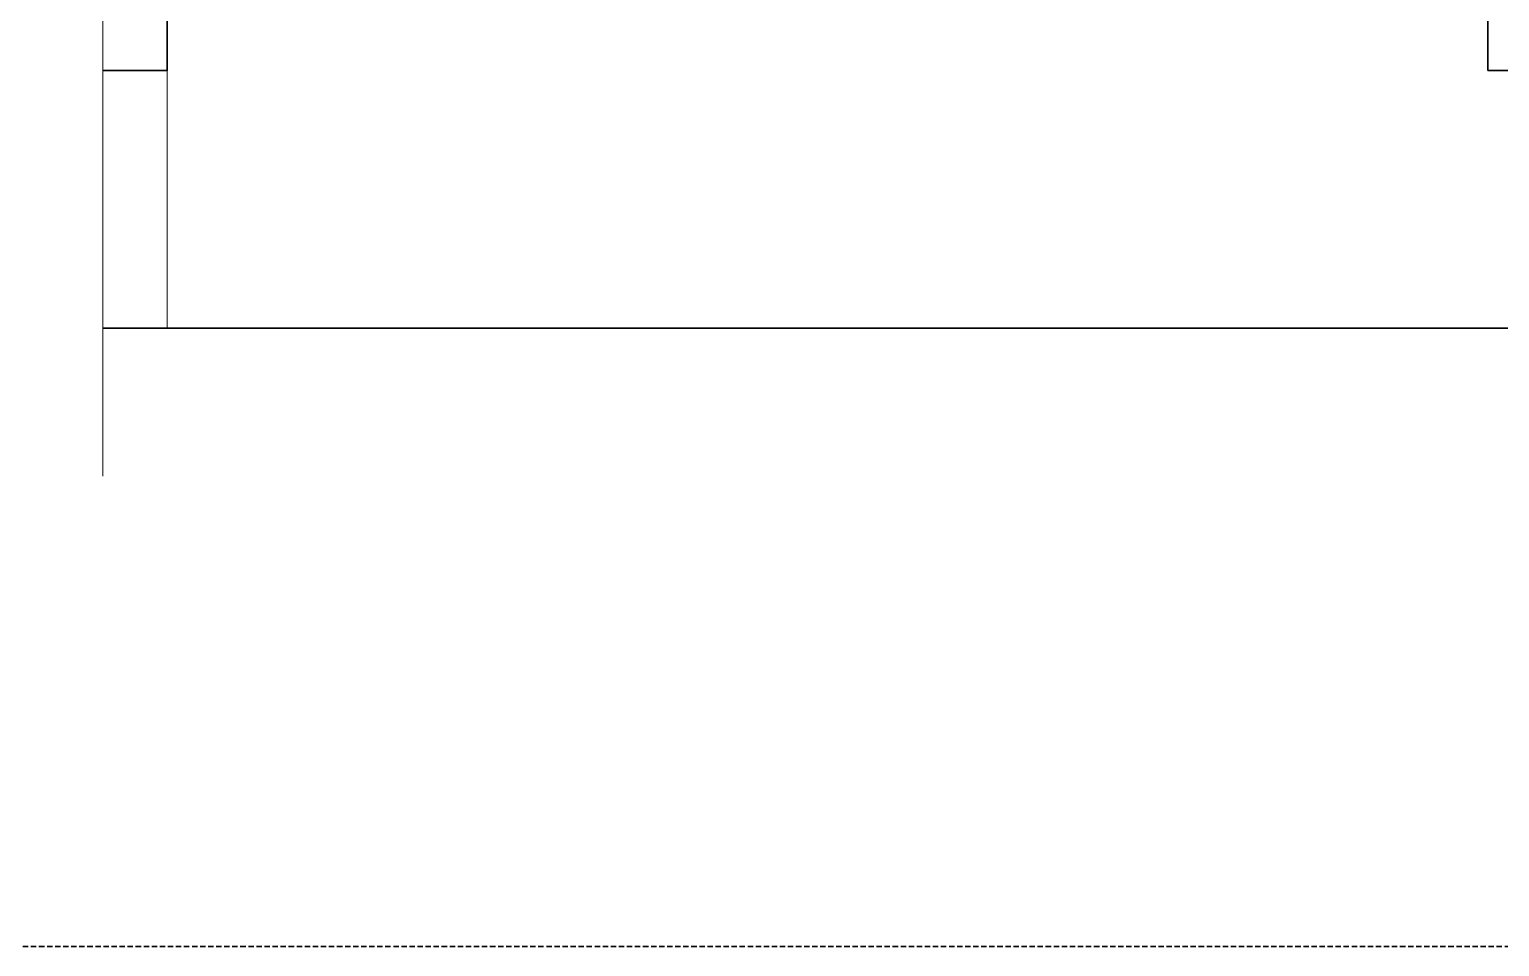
# Model space of a CAD drawing. Header units: millimetres. Extents: x 35877 to 3066687, y -650199 to -40525.
# Drawn here: x 144638.4 to 144775.3, y -179890.9 to -179805.5 of the extents above; entities that cross this region are included whole.
import ezdxf

# ---------------------------------------------------------------- set-up
doc = ezdxf.new("R2010")
doc.units = ezdxf.units.MM
doc.header["$MEASUREMENT"] = 0
doc.linetypes.add('DASHED', pattern=[0.75, 0.5, -0.25])
for name, color, linetype, lineweight in [('ELEVATION', 250, 'Continuous', 9), ('FURNITURE', 32, 'Continuous', 9), ('furniture dimensions', 1, 'DASHED', 0)]:
    doc.layers.add(name, color=color, linetype=linetype, lineweight=lineweight)

msp = doc.modelspace()

# ---------------------------------------------------------------- linework, layer by layer
at = {"layer": 'ELEVATION', "color": 18, "true_color": 0x000000, "transparency": 33554687}
msp.add_line((144651.2469, -179833.3591), (144651.2469, -179682.3591), dxfattribs=at)
at = {"layer": 'FURNITURE', "color": 18, "lineweight": 30, "true_color": 0x000000, "transparency": 33554687}
msp.add_lwpolyline([(144651.2469, -179803.3591), (144651.2469, -179679.3591), (144810.2469, -179679.3591), (144810.2469, -179821.3591), (144798.2469, -179821.3591), (144798.2469, -179815.3591), (144786.2469, -179815.3591), (144786.2469, -179809.3591), (144774.2469, -179809.3591), (144774.2469, -179803.3591)], close=True, dxfattribs=at)
msp.add_lwpolyline([(144645.2533, -179833.3591), (144828.7923, -179833.3591), (144828.7923, -179827.3591), (144810.2469, -179827.3591), (144810.2469, -179821.3591), (144798.2469, -179821.3591), (144798.2469, -179815.3591), (144786.2469, -179815.3591), (144786.2469, -179809.3591), (144774.2469, -179809.3591), (144774.2469, -179803.3591), (144651.2469, -179803.3591), (144651.2469, -179809.3591), (144645.2533, -179809.3591)], dxfattribs=at)
at = {"layer": 'furniture dimensions', "lineweight": 30, "transparency": 33554687}
msp.add_lwpolyline([(144434.8233, -179560.0595), (145375.5602, -179560.0595), (145375.5602, -179890.9495), (144434.8233, -179890.9495)], close=True, dxfattribs=at)
at = {"layer": 'furniture dimensions', "color": 251, "linetype": 'Continuous', "lineweight": 0, "true_color": 0x636466, "transparency": 33554687, "elevation": 0.0053}
msp.add_lwpolyline([(144645.2533, -179645.3731), (144645.2533, -179744.6851), (144642.8394, -179746.1588), (144647.0902, -179746.4247), (144645.2533, -179747.7866), (144645.2533, -179847.1388)], dxfattribs=at)

doc.saveas('drawing.dxf')
